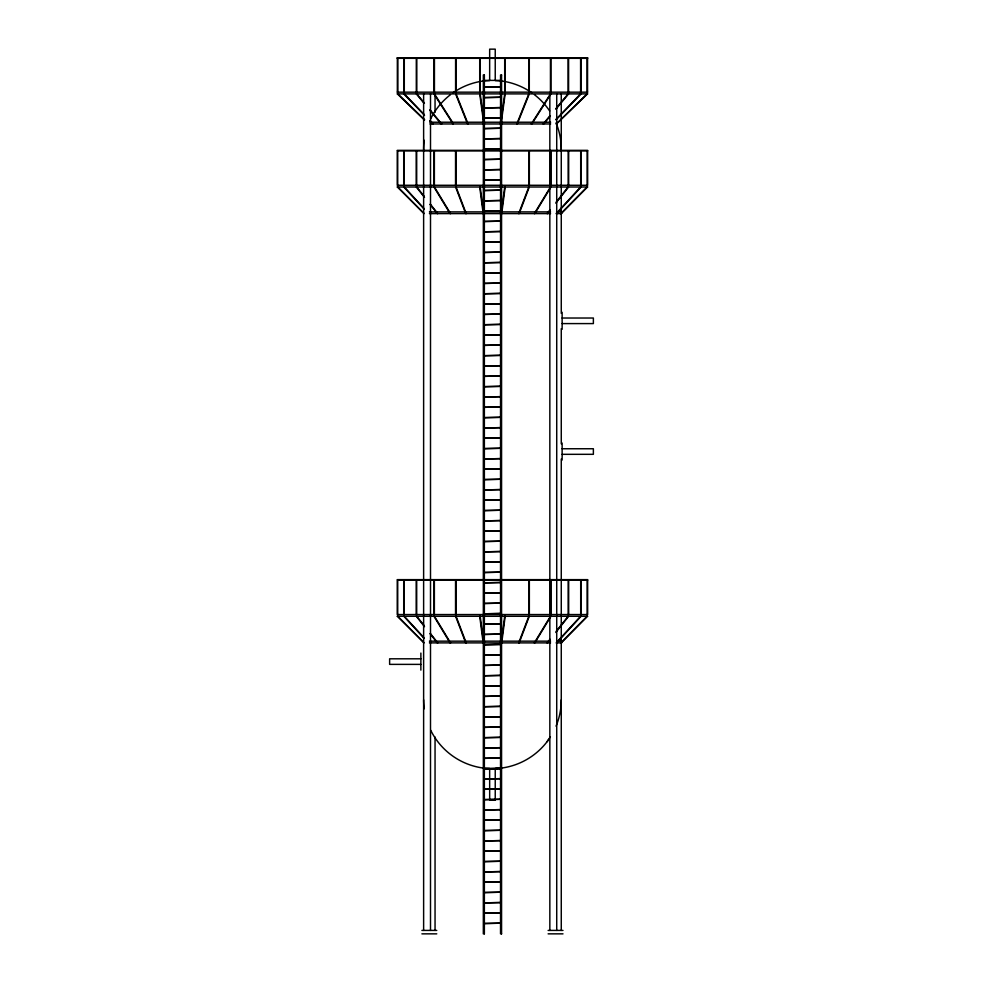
<?xml version="1.0" encoding="UTF-8"?>
<svg xmlns="http://www.w3.org/2000/svg" width="983" height="983" viewBox="0 0 983 983"><rect width="100%" height="100%" fill="white"/><g stroke="black" fill="none" stroke-linecap="round" stroke-linejoin="round"><path stroke-width="1.47" d="M501.232 213.606L504.697 187.003M501.723 213.606L505.176 187.003M501.232 642.882L504.697 616.28M501.723 642.882L505.176 616.28M500.593 123.956L504.697 93.889M501.072 123.956L505.176 93.889M518.68 213.606L528.817 187.003M519.159 213.606L529.296 187.003M518.68 642.882L528.817 616.28M519.159 642.882L529.296 616.28M516.8 123.956L528.817 93.889M517.279 123.956L529.296 93.889M534.322 213.606L550.455 187.003M534.801 213.606L550.935 187.003M534.322 642.882L550.455 616.28M534.801 642.882L550.935 616.28M531.324 123.956L550.455 93.889M531.803 123.956L550.935 93.889M547.052 741.735L550.382 736.746M547.089 213.606L549.829 210.129M556.231 202.031L568.113 187.003M547.568 213.606L550.308 210.129M555.8 203.198L568.592 187.003M547.089 642.882L549.829 639.417M556.231 631.319L568.113 616.28M547.568 642.882L550.308 639.417M555.8 632.474L568.592 616.28M543.181 123.956L549.89 115.859M555.653 108.916L568.113 93.889M543.673 123.956L550.382 115.859M556.132 108.916L568.592 93.889M580.597 187.003L556.12 213.606L561.711 213.606M556.599 213.606L581.076 187.003M557.14 641.776L580.597 616.28M556.599 642.882L581.076 616.28M555.714 119.656L580.597 93.889M556.206 119.656L581.076 93.889M560.789 213.606L587.06 187.003M561.268 213.606L587.551 187.003M560.789 642.882L587.06 616.28M561.268 642.882L587.551 616.28M587.06 93.889L556.378 123.956M556.39 123.956L587.551 93.889M489.608 80.581L483.464 80.987A68.822 68.822 0 0 0 452.966 92.844M495.285 768.485L499.561 768.202M500.974 768.104L501.428 768.079A68.822 68.822 0 0 0 548.821 739.314M397.243 57.8L587.65 57.8M397.243 58.316L587.65 58.316M484.336 74.966L483.341 74.966L483.329 933.85L484.336 933.85M501.551 74.966L500.556 74.966L500.531 933.85L501.551 933.85M483.919 80.397L500.974 80.397M397.243 92.169L587.65 92.169M397.243 93.889L587.65 93.889M429.952 122.224L550.64 122.224M429.964 123.956L550.64 123.956M397.255 150.35L587.65 150.35M397.243 187.003L587.65 187.003M429.424 211.886L550.541 211.886M556.587 211.886L561.711 211.886M429.424 213.606L550.541 213.606M562.129 318.025L593.376 318.025L593.376 323.591L562.129 323.591M562.129 448.752L593.376 448.752L593.376 454.318L562.129 454.33M397.255 579.638L587.65 579.638M397.243 616.28L587.65 616.28M429.424 641.162L550.541 641.162M556.587 641.162L561.711 641.162M429.424 642.882L550.541 642.882M556.132 642.882L561.711 642.882M420.871 658.807L389.624 658.807L389.624 664.373L420.871 664.385M483.919 768.939L500.974 768.939M421.904 930.41L436.771 930.41M548.121 930.41L563.001 930.41M421.904 933.85L436.771 933.85M548.121 933.85L563.001 933.85M495.285 80.581L501.428 80.987A68.822 68.822 0 0 1 531.926 92.844M483.919 768.104L483.464 768.079A68.822 68.822 0 0 1 430.714 730.283M485.344 768.202L489.608 768.485M397.832 93.889L424.681 119.803M397.341 93.889L424.201 119.803M397.832 187.003L424.103 213.606L397.341 187.003M397.832 616.28L424.103 642.882L397.341 616.28M404.296 93.889L423.992 114.286M430.21 120.725L433.319 123.956M403.816 93.889L424.545 115.355M429.731 120.725L432.839 123.956M404.296 187.003L423.673 208.064M403.816 187.003L424.214 209.17M404.296 616.28L423.673 637.34M403.816 616.28L424.214 638.446M416.78 93.889L424.447 103.141M430.198 110.071L441.711 123.956M416.3 93.889L423.968 103.141M429.718 110.071L441.232 123.956M416.78 187.003L424.091 196.256M430.493 204.353L437.804 213.606M416.3 187.003L424.521 197.411M430.013 204.353L437.324 213.606M416.78 616.28L424.091 625.532M430.493 633.63L437.804 642.882M416.3 616.28L424.521 626.687M430.013 633.63L437.324 642.882M434.437 93.889L452.77 122.703M433.958 93.889L453.089 123.956M434.437 187.003L450.57 213.606M433.958 187.003L450.091 213.606M434.437 616.28L450.57 642.882M433.958 616.28L450.091 642.882M456.075 93.889L468.092 123.956M455.596 93.889L467.613 123.956M456.075 187.003L466.212 213.606M455.596 187.003L465.733 213.606M456.075 616.28L466.212 642.882M455.596 616.28L465.733 642.882M480.196 93.889L484.3 123.956M479.716 93.889L483.82 123.956M480.196 187.003L483.661 213.606M479.716 187.003L483.181 213.606M480.196 616.28L483.661 642.882M479.716 616.28L483.181 642.882M587.551 57.8L587.551 92.218M587.06 57.8L587.06 92.218M587.17 150.866L587.17 185.283M587.17 580.154L587.17 614.559M581.174 150.866L581.174 185.283M581.174 580.154L581.174 614.559M581.076 57.8L581.076 92.218M580.597 57.8L580.597 92.218M580.695 150.866L580.695 185.283M580.695 580.154L580.695 614.559M568.678 150.866L568.678 185.283M568.678 580.154L568.678 614.559M568.592 57.8L568.592 92.218M568.113 57.8L568.113 92.218M568.199 150.866L568.199 185.283M568.199 580.154L568.199 614.559M562.129 312.275L562.129 329.342M562.129 443.014L562.129 460.069M561.268 93.889L561.268 313.38M561.268 328.678L561.268 443.849M561.268 459.036L561.268 930.41M556.722 93.889L556.722 930.41M550.935 57.8L550.935 92.218M550.996 150.866L550.996 185.283M550.996 580.154L550.996 614.559M550.455 57.8L550.455 92.218M550.517 150.866L550.517 185.283M550.517 580.154L550.517 614.559M549.841 93.889L549.841 930.41M529.346 150.866L529.346 185.283M529.346 580.154L529.346 614.559M529.296 57.8L529.296 92.218M528.817 57.8L528.817 92.218M528.854 150.866L528.854 185.283M528.854 580.154L528.854 614.559M505.176 57.8L505.176 92.218M504.697 57.8L504.697 92.218M501.563 74.966L501.563 933.85M495.235 80.397L495.235 49.15L489.669 49.15L489.657 80.397M495.235 768.939L495.235 800.187L489.669 800.187L489.657 768.939M484.361 74.966L484.361 933.85M480.196 57.8L480.196 92.218M479.716 57.8L479.716 92.218M456.075 57.8L456.075 92.218M456.038 150.866L456.038 185.283M456.038 580.154L456.038 614.559M455.596 57.8L455.596 92.218M455.547 150.866L455.547 185.283M455.547 580.154L455.547 614.559M435.051 93.889L435.051 112.308M435.051 737.017L435.051 930.41M434.437 57.8L434.437 92.218M434.375 150.866L434.375 185.283M434.375 580.154L434.375 614.559M433.958 57.8L433.958 92.218M433.896 150.866L433.896 185.283M433.896 580.154L433.896 614.559M430.505 93.889L430.505 930.41M423.624 93.889L423.624 930.41M420.871 653.068L420.871 670.123M416.78 57.8L416.78 92.218M416.694 150.866L416.694 185.283M416.694 580.154L416.694 614.559M416.3 57.8L416.3 92.218M416.214 150.866L416.214 185.283M416.214 580.154L416.214 614.559M404.296 57.8L404.296 92.218M404.197 150.866L404.197 185.283M404.197 580.154L404.197 614.559M403.816 57.8L403.816 92.218M403.718 150.866L403.718 185.283M403.718 580.154L403.718 614.559M397.832 57.8L397.832 92.218M397.722 150.866L397.722 185.283M397.722 580.154L397.722 614.559M397.341 57.8L397.341 92.218M423.624 149.219A68.822 68.822 0 0 1 424.214 140.237M430.714 118.783A68.822 68.822 0 0 1 450.546 94.626M534.347 94.626A68.822 68.822 0 0 1 549.669 110.981M556.034 122.887A68.822 68.822 0 0 1 561.268 149.219M561.268 699.835A68.822 68.822 0 0 1 556.034 726.179M424.214 708.817A68.822 68.822 0 0 1 423.624 699.835M501.047 86.934L483.845 87.278L501.047 86.934M501.047 97.256L483.845 97.6L501.047 97.256M501.047 107.589L483.845 107.933L501.047 107.589M501.047 117.911L483.845 118.255L501.047 117.911M501.047 128.232L483.845 128.576L501.047 128.232M501.047 138.554L483.845 138.898L501.047 138.554M501.047 148.875L483.845 149.219L501.047 148.875M587.65 150.866L397.255 150.866L397.243 185.283L587.65 185.283L587.65 150.866M501.047 159.209L483.845 159.553L501.047 159.209M501.047 169.531L483.845 169.875L501.047 169.531M501.047 179.852L483.845 180.196L501.047 179.852M501.047 190.174L483.845 190.518L501.047 190.174M501.047 200.495L483.845 200.839L501.047 200.495M501.047 210.829L483.845 211.173L501.047 210.829M501.047 221.15L483.845 221.494L501.047 221.15M501.047 231.472L483.845 231.816L501.047 231.472M501.047 241.793L483.845 242.137L501.047 241.793M501.047 252.115L483.845 252.459L501.047 252.115M501.047 262.449L483.845 262.793L501.047 262.449M501.047 272.77L483.845 273.114L501.047 272.77M501.047 283.092L483.845 283.436L501.047 283.092M501.047 293.413L483.845 293.757L501.047 293.413M501.047 303.735L483.845 304.079L501.047 303.735M501.047 314.068L483.845 314.413L501.047 314.068M501.047 324.39L483.845 324.734L501.047 324.39M501.047 334.712L483.845 335.056L501.047 334.712M501.047 345.033L483.845 345.377L501.047 345.033M501.047 355.354L483.845 355.699L501.047 355.354M501.047 365.688L483.845 366.032L501.047 365.688M501.047 376.01L483.845 376.354L501.047 376.01M501.047 386.331L483.845 386.675L501.047 386.331M501.047 396.653L483.845 396.997L501.047 396.653M501.047 406.987L483.845 407.331L501.047 406.987M501.047 417.308L483.845 417.652L501.047 417.308M501.047 427.63L483.845 427.974L501.047 427.63M501.047 437.951L483.845 438.295L501.047 437.951M501.047 448.273L483.845 448.617L501.047 448.273M501.047 458.606L483.845 458.95L501.047 458.606M501.047 468.928L483.845 469.272L501.047 468.928M501.047 479.249L483.845 479.593L501.047 479.249M501.047 489.571L483.845 489.915L501.047 489.571M501.047 499.892L483.845 500.236L501.047 499.892M501.047 510.226L483.845 510.57L501.047 510.226M501.047 520.548L483.845 520.892L501.047 520.548M501.047 530.869L483.845 531.213L501.047 530.869M501.047 541.191L483.845 541.535L501.047 541.191M501.047 551.512L483.845 551.856L501.047 551.512M501.047 561.846L483.845 562.19L501.047 561.846M501.047 572.167L483.845 572.511L501.047 572.167M587.65 580.154L397.255 580.154L397.243 614.559L587.65 614.559L587.65 580.154M501.047 582.489L483.845 582.833L501.047 582.489M501.047 592.81L483.845 593.154L501.047 592.81M501.047 603.132L483.845 603.476L501.047 603.132M501.047 613.466L483.845 613.81L501.047 613.466M501.047 623.787L483.845 624.131L501.047 623.787M501.047 634.109L483.845 634.453L501.047 634.109M501.047 644.43L483.845 644.774L501.047 644.43M501.047 654.752L483.845 655.096L501.047 654.752M501.047 665.086L483.845 665.43L501.047 665.086M501.047 675.407L483.845 675.751L501.047 675.407M501.047 685.729L483.845 686.073L501.047 685.729M501.047 696.05L483.845 696.394L501.047 696.05M501.047 706.372L483.845 706.716L501.047 706.372M501.047 716.705L483.845 717.049L501.047 716.705M501.047 727.027L483.845 727.371L501.047 727.027M501.047 737.348L483.845 737.692L501.047 737.348M501.047 747.67L483.845 748.014L501.047 747.67M501.047 758.004L483.845 758.348L501.047 758.004M501.047 768.325L483.845 768.669L501.047 768.325M501.047 778.647L483.845 778.991L501.047 778.647M501.047 788.968L483.845 789.312L501.047 788.968M501.047 799.29L483.845 799.634L501.047 799.29M501.047 809.623L483.845 809.967L501.047 809.623M501.047 819.945L483.845 820.289L501.047 819.945M501.047 830.266L483.845 830.61L501.047 830.266M501.047 840.588L483.845 840.932L501.047 840.588M501.047 850.909L483.845 851.253L501.047 850.909M501.047 861.243L483.845 861.587L501.047 861.243M501.047 871.565L483.845 871.909L501.047 871.565M501.047 881.886L483.845 882.23L501.047 881.886M501.047 892.208L483.845 892.552L501.047 892.208M501.047 902.529L483.845 902.873L501.047 902.529M501.047 912.863L483.845 913.207L501.047 912.863M501.047 923.184L483.845 923.529L501.047 923.184"/></g></svg>
